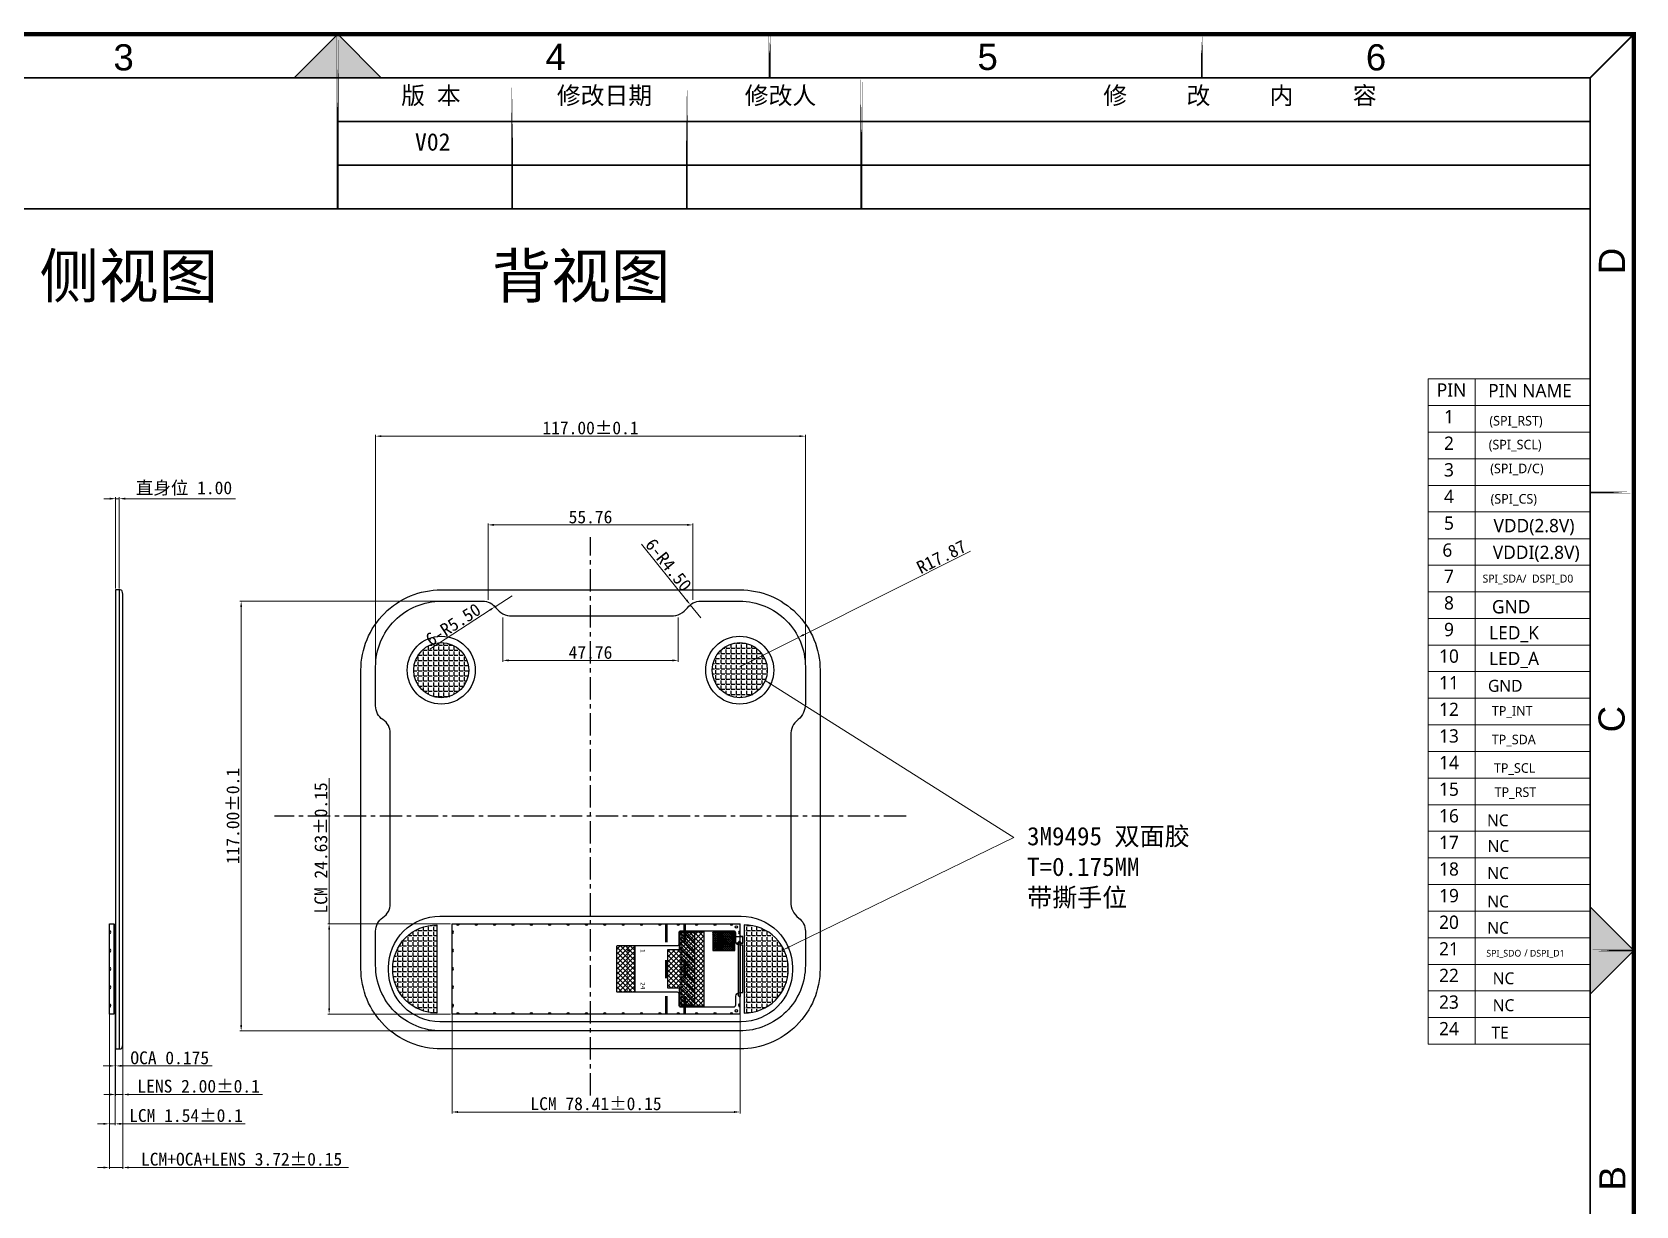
# Model space of a CAD drawing. Header units: millimetres. Extents: x -2122 to -327, y 418 to 918.
# Drawn here: x -763.3 to -326.7, y 598.2 to 917.8 of the extents above; entities that cross this region are included whole.
import ezdxf

# ---------------------------------------------------------------- set-up
doc = ezdxf.new("R2010")
doc.units = ezdxf.units.MM
doc.header["$LTSCALE"] = 16.335
doc.header["$PDMODE"] = 3
doc.header["$PDSIZE"] = 0.3125
doc.linetypes.add('CENTER', pattern=[0.6, 0.375, -0.075, 0.075, -0.075])
doc.linetypes.add('DASHED', pattern=[0.2, 0.1, -0.1])
doc.layers.get('0').update_dxf_attribs({"linetype": 'CONTINUOUS'})
doc.layers.get('Defpoints').update_dxf_attribs({"linetype": 'CONTINUOUS'})
for name, color, linetype in [('BL-Housing', 7, 'CONTINUOUS'), ('COVER', 152, 'CONTINUOUS'), ('dim', 8, 'CONTINUOUS'), ('FPC1', 30, 'CONTINUOUS'), ('layer 1', 7, 'CONTINUOUS'), ('胶框', 7, 'CONTINUOUS'), ('鑫视界图框', 3, 'CONTINUOUS'), ('铁框', 142, 'CONTINUOUS')]:
    doc.layers.add(name, color=color, linetype=linetype)
doc.styles.add('Arial', font='arial.ttf')
doc.styles.add('C-E02$0$RT', font='ROMANT.SHX')
doc.styles.add('ROMANS', font='romans.shx')
doc.styles.add('ZFF-雅黑', font='Microsoft YaHei.ttf')
doc.styles.add('宋', font='SimSun.ttf')
doc.styles.add('宋体', font='SimSun.ttf')
doc.styles.add('宝明', font='simhei.ttf')
doc.styles.add('黑体', font='simhei.ttf')
doc.dimstyles.new('STANDARD 03', dxfattribs={"dimscale": 0, "dimtxt": 1.5, "dimasz": 1.3, "dimexe": 0, "dimexo": 1, "dimgap": 0.5, "dimtad": 1, "dimzin": 0, "dimdsep": 46, "dimtxsty": 'ROMANS', "dimcen": 2, "dimclrd": 3, "dimclre": 3, "dimclrt": 3, "dimadec": 0, "dimazin": 0, "dimtfac": 1, "dimtmove": 0, "dimatfit": 3, "dimfxl": 0.8, "dimtolj": 1, "dimtzin": 0, "dimlwd": 9, "dimlwe": 9, "dimarcsym": 0})
doc.dimstyles.new('STANDARD 03$0', dxfattribs={"dimscale": 0, "dimtxt": 1.5, "dimasz": 1.3, "dimexe": 0.8, "dimexo": 0.5, "dimgap": 0.5, "dimtad": 1, "dimzin": 0, "dimdsep": 46, "dimtxsty": 'C-E02$0$RT', "dimcen": 1, "dimclrd": 3, "dimclre": 3, "dimclrt": 3, "dimadec": 0, "dimazin": 0, "dimtfac": 1, "dimtmove": 0, "dimatfit": 3, "dimfxl": 1, "dimtolj": 1, "dimtzin": 0, "dimlwd": -1, "dimarcsym": 0})
pattern_1 = [(0, (1176.122, 79.4676), (0, 1.397), [1.016, -0.381]), (90, (1176.122, 79.4676), (-1.397, 9e-17), [1.016, -0.381])]

# ---------------------------------------------------------------- blocks, each defined once
blk = doc.blocks.new('*D45')
at = {"color": 3, "lineweight": 9, "transparency": 16777216}
for p, q in [((-635.14, 758.44), (-635.14, 746.32)), ((-587.38, 758.44), (-587.38, 746.32)), ((-588.98, 746.72), (-633.54, 746.72))]:
    blk.add_line(p, q, dxfattribs=at)
at = {"color": 3, "transparency": 16777216}
for points in [[(-633.54, 746.99), (-633.54, 746.45), (-635.14, 746.72)], [(-588.98, 746.99), (-588.98, 746.45), (-587.38, 746.72)]]:
    blk.add_solid(points, dxfattribs=at)
at = {"layer": 'Defpoints', "color": 0, "transparency": 16777216}
for p in [(-635.14, 758.84), (-587.38, 758.84), (-635.14, 746.72)]:
    blk.add_point(p, dxfattribs=at)
at = {"color": 3, "transparency": 16777216, "insert": (-611.26, 748.87), "char_height": 3.5, "attachment_point": 5, "style": '宝明'}
blk.add_mtext('\\A1;47.76', dxfattribs=at)
blk = doc.blocks.new('*D46')
at = {"color": 3, "lineweight": 9, "transparency": 16777216}
for p, q in [((-639.14, 763.24), (-639.14, 784.01)), ((-584.98, 783.61), (-637.54, 783.61)), ((-583.38, 763.24), (-583.38, 784.01))]:
    blk.add_line(p, q, dxfattribs=at)
at = {"color": 3, "transparency": 16777216}
for points in [[(-637.54, 783.88), (-637.54, 783.35), (-639.14, 783.61)], [(-584.98, 783.88), (-584.98, 783.35), (-583.38, 783.61)]]:
    blk.add_solid(points, dxfattribs=at)
at = {"layer": 'Defpoints', "color": 0, "transparency": 16777216}
for p in [(-639.14, 783.61), (-639.14, 762.84), (-583.38, 762.84)]:
    blk.add_point(p, dxfattribs=at)
at = {"color": 3, "transparency": 16777216, "insert": (-611.26, 785.76), "char_height": 3.5, "attachment_point": 5, "style": '宝明'}
blk.add_mtext('\\A1;55.76', dxfattribs=at)
blk = doc.blocks.new('*D96')
at = {"color": 3, "lineweight": 9, "transparency": 16777216}
for p, q in [((-669.76, 741.14), (-669.76, 808.17)), ((-668.16, 807.77), (-554.36, 807.77)), ((-552.76, 741.14), (-552.76, 808.17))]:
    blk.add_line(p, q, dxfattribs=at)
at = {"color": 3, "transparency": 16777216}
for points in [[(-668.16, 808.03), (-668.16, 807.5), (-669.76, 807.77)], [(-554.36, 808.03), (-554.36, 807.5), (-552.76, 807.77)]]:
    blk.add_solid(points, dxfattribs=at)
at = {"layer": 'Defpoints', "color": 0, "transparency": 16777216}
for p in [(-552.76, 807.77), (-669.76, 740.74), (-552.76, 740.74)]:
    blk.add_point(p, dxfattribs=at)
at = {"color": 3, "transparency": 16777216, "insert": (-611.26, 810), "char_height": 3.5, "attachment_point": 5, "style": '宝明'}
blk.add_mtext('\\A1;117.00%%P0.1', dxfattribs=at)
blk = doc.blocks.new('*D97')
at = {"color": 3, "lineweight": 9, "transparency": 16777216}
for p, q in [((-650.51, 762.84), (-706.76, 762.84)), ((-706.36, 761.24), (-706.36, 647.44)), ((-650.51, 645.84), (-706.76, 645.84))]:
    blk.add_line(p, q, dxfattribs=at)
at = {"color": 3, "transparency": 16777216}
for points in [[(-706.62, 761.24), (-706.09, 761.24), (-706.36, 762.84)], [(-706.62, 647.44), (-706.09, 647.44), (-706.36, 645.84)]]:
    blk.add_solid(points, dxfattribs=at)
at = {"layer": 'Defpoints', "color": 0, "transparency": 16777216}
for p in [(-650.11, 762.84), (-706.36, 645.84), (-650.11, 645.84)]:
    blk.add_point(p, dxfattribs=at)
at = {"color": 3, "transparency": 16777216, "insert": (-708.6, 704.34), "char_height": 3.5, "attachment_point": 5, "rotation": 90, "style": '宝明'}
blk.add_mtext('\\A1;117.00%%P0.1', dxfattribs=at)
blk = doc.blocks.new('*D98')
at = {"color": 3, "lineweight": 9, "transparency": 16777216}
for p, q in [((-507.83, 776.46), (-553.22, 753.7)), ((-570.63, 744.97), (-554.65, 752.98))]:
    blk.add_line(p, q, dxfattribs=at)
at = {"color": 3, "transparency": 16777216}
blk.add_solid([(-553.34, 753.94), (-553.1, 753.46), (-554.65, 752.98)], dxfattribs=at)
at = {"layer": 'Defpoints', "color": 0, "transparency": 16777216}
for p in [(-554.65, 752.98), (-570.63, 744.97)]:
    blk.add_point(p, dxfattribs=at)
at = {"color": 3, "transparency": 16777216, "insert": (-515.72, 774.91), "char_height": 3.5, "attachment_point": 5, "rotation": 26.6294, "style": '宝明'}
blk.add_mtext('\\A1;R17.87', dxfattribs=at)
blk = doc.blocks.new('*D99')
at = {"color": 3, "lineweight": 9, "transparency": 16777216}
for p, q in [((-682.4, 675.04), (-682.4, 714.68)), ((-649.36, 675.04), (-682.8, 675.04)), ((-682.4, 652.01), (-682.4, 673.44)), ((-649.36, 650.41), (-682.8, 650.41))]:
    blk.add_line(p, q, dxfattribs=at)
at = {"color": 3, "transparency": 16777216}
for points in [[(-682.67, 673.44), (-682.14, 673.44), (-682.4, 675.04)], [(-682.67, 652.01), (-682.14, 652.01), (-682.4, 650.41)]]:
    blk.add_solid(points, dxfattribs=at)
at = {"layer": 'Defpoints', "color": 0, "transparency": 16777216}
for p in [(-682.4, 675.04), (-648.96, 675.04), (-648.96, 650.41)]:
    blk.add_point(p, dxfattribs=at)
at = {"color": 3, "transparency": 16777216, "insert": (-684.64, 695.66), "char_height": 3.5, "attachment_point": 5, "rotation": 90, "style": '宝明'}
blk.add_mtext('\\A1;LCM 24.63%%P0.15', dxfattribs=at)
blk = doc.blocks.new('*D100')
at = {"color": 3, "lineweight": 9, "transparency": 16777216}
for p, q in [((-648.96, 654.63), (-648.96, 623.37)), ((-570.55, 654.01), (-570.55, 623.37)), ((-647.36, 623.77), (-572.15, 623.77))]:
    blk.add_line(p, q, dxfattribs=at)
at = {"color": 3, "transparency": 16777216}
for points in [[(-647.36, 624.04), (-647.36, 623.51), (-648.96, 623.77)], [(-572.15, 624.04), (-572.15, 623.51), (-570.55, 623.77)]]:
    blk.add_solid(points, dxfattribs=at)
at = {"layer": 'Defpoints', "color": 0, "transparency": 16777216}
for p in [(-648.96, 655.03), (-570.55, 654.41), (-570.55, 623.77)]:
    blk.add_point(p, dxfattribs=at)
at = {"color": 3, "transparency": 16777216, "insert": (-609.76, 626.01), "char_height": 3.5, "attachment_point": 5, "style": '宝明'}
blk.add_mtext('\\A1;LCM 78.41%%P0.15', dxfattribs=at)
blk = doc.blocks.new('*D102')
at = {"color": 3, "lineweight": 9, "transparency": 16777216}
for p, q in [((-742.13, 790.75), (-743.73, 790.75)), ((-740.53, 766.33), (-740.53, 791.15)), ((-740.53, 790.75), (-739.53, 790.75)), ((-739.53, 766.33), (-739.53, 791.15)), ((-737.93, 790.75), (-707.94, 790.75))]:
    blk.add_line(p, q, dxfattribs=at)
at = {"color": 3, "transparency": 16777216}
for points in [[(-742.13, 791.02), (-742.13, 790.49), (-740.53, 790.75)], [(-737.93, 791.02), (-737.93, 790.49), (-739.53, 790.75)]]:
    blk.add_solid(points, dxfattribs=at)
at = {"layer": 'Defpoints', "color": 0, "transparency": 16777216}
for p in [(-739.53, 790.75), (-740.53, 765.93), (-739.53, 765.93)]:
    blk.add_point(p, dxfattribs=at)
at = {"color": 3, "transparency": 16777216, "insert": (-721.93, 793.51), "char_height": 3.5, "attachment_point": 5, "style": '宝明'}
blk.add_mtext('\\A1;直身位 1.00', dxfattribs=at)
blk = doc.blocks.new('*D104')
at = {"color": 3, "lineweight": 9, "transparency": 16777216}
for p, q in [((-740.7, 653.07), (-740.7, 635.93)), ((-740.53, 653.07), (-740.53, 635.93)), ((-742.3, 636.33), (-743.9, 636.33)), ((-740.7, 636.33), (-740.53, 636.33)), ((-738.93, 636.33), (-714.29, 636.33))]:
    blk.add_line(p, q, dxfattribs=at)
at = {"color": 3, "transparency": 16777216}
for points in [[(-742.3, 636.6), (-742.3, 636.07), (-740.7, 636.33)], [(-738.93, 636.6), (-738.93, 636.07), (-740.53, 636.33)]]:
    blk.add_solid(points, dxfattribs=at)
at = {"layer": 'Defpoints', "color": 0, "transparency": 16777216}
for p in [(-740.7, 653.47), (-740.53, 653.47), (-740.53, 636.33)]:
    blk.add_point(p, dxfattribs=at)
at = {"color": 3, "transparency": 16777216, "insert": (-725.81, 638.5), "char_height": 3.5, "attachment_point": 5, "style": '宝明'}
blk.add_mtext('\\A1;OCA 0.175', dxfattribs=at)
blk = doc.blocks.new('*D105')
at = {"color": 3, "lineweight": 9, "transparency": 16777216}
for p, q in [((-740.53, 644.53), (-740.53, 628.14)), ((-738.53, 644.53), (-738.53, 628.14)), ((-742.13, 628.54), (-743.73, 628.54)), ((-740.53, 628.54), (-738.53, 628.54)), ((-736.93, 628.54), (-700.55, 628.54))]:
    blk.add_line(p, q, dxfattribs=at)
at = {"color": 3, "transparency": 16777216}
for points in [[(-742.13, 628.81), (-742.13, 628.28), (-740.53, 628.54)], [(-736.93, 628.81), (-736.93, 628.28), (-738.53, 628.54)]]:
    blk.add_solid(points, dxfattribs=at)
at = {"layer": 'Defpoints', "color": 0, "transparency": 16777216}
for p in [(-740.53, 644.93), (-738.53, 644.93), (-738.53, 628.54)]:
    blk.add_point(p, dxfattribs=at)
at = {"color": 3, "transparency": 16777216, "insert": (-717.94, 630.78), "char_height": 3.5, "attachment_point": 5, "style": '宝明'}
blk.add_mtext('\\A1;LENS 2.00%%P0.1', dxfattribs=at)
blk = doc.blocks.new('*D106')
at = {"color": 3, "lineweight": 9, "transparency": 16777216}
for p, q in [((-742.24, 651.32), (-742.24, 620.15)), ((-740.7, 651.32), (-740.7, 620.15)), ((-743.84, 620.55), (-745.44, 620.55)), ((-742.24, 620.55), (-740.7, 620.55)), ((-739.1, 620.55), (-705.24, 620.55))]:
    blk.add_line(p, q, dxfattribs=at)
at = {"color": 3, "transparency": 16777216}
for points in [[(-743.84, 620.82), (-743.84, 620.28), (-742.24, 620.55)], [(-739.1, 620.82), (-739.1, 620.28), (-740.7, 620.55)]]:
    blk.add_solid(points, dxfattribs=at)
at = {"layer": 'Defpoints', "color": 0, "transparency": 16777216}
for p in [(-742.24, 651.72), (-740.7, 651.72), (-740.7, 620.55)]:
    blk.add_point(p, dxfattribs=at)
at = {"color": 3, "transparency": 16777216, "insert": (-721.37, 622.79), "char_height": 3.5, "attachment_point": 5, "style": '宝明'}
blk.add_mtext('\\A1;LCM 1.54%%P0.1', dxfattribs=at)
blk = doc.blocks.new('*D107')
at = {"color": 3, "lineweight": 9, "transparency": 16777216}
for p, q in [((-742.24, 651.32), (-742.24, 608.26)), ((-738.53, 645.21), (-738.53, 608.26)), ((-743.84, 608.66), (-745.44, 608.66)), ((-742.24, 608.66), (-738.53, 608.66)), ((-736.93, 608.66), (-677.15, 608.66))]:
    blk.add_line(p, q, dxfattribs=at)
at = {"color": 3, "transparency": 16777216}
for points in [[(-743.84, 608.93), (-743.84, 608.4), (-742.24, 608.66)], [(-736.93, 608.93), (-736.93, 608.4), (-738.53, 608.66)]]:
    blk.add_solid(points, dxfattribs=at)
at = {"layer": 'Defpoints', "color": 0, "transparency": 16777216}
for p in [(-742.24, 651.72), (-738.53, 645.61), (-738.53, 608.66)]:
    blk.add_point(p, dxfattribs=at)
at = {"color": 3, "transparency": 16777216, "insert": (-706.24, 610.9), "char_height": 3.5, "attachment_point": 5, "style": '宝明'}
blk.add_mtext('\\A1;LCM+OCA+LENS 3.72%%P0.15', dxfattribs=at)
blk = doc.blocks.new('*D240')
at = {"color": 3, "lineweight": 9, "transparency": 16777216}
for p, q in [((-597.34, 778.4), (-585.08, 763.1)), ((-581.26, 758.34), (-584.08, 761.85))]:
    blk.add_line(p, q, dxfattribs=at)
at = {"color": 3, "transparency": 16777216}
blk.add_solid([(-584.87, 763.27), (-585.28, 762.93), (-584.08, 761.85)], dxfattribs=at)
at = {"layer": 'Defpoints', "color": 0, "transparency": 16777216}
for p in [(-584.08, 761.85), (-581.26, 758.34)]:
    blk.add_point(p, dxfattribs=at)
at = {"color": 3, "transparency": 16777216, "insert": (-590.01, 772.73), "char_height": 3.5, "attachment_point": 5, "rotation": 308.714, "style": '宝明'}
blk.add_mtext('\\A1;6-R4.50', dxfattribs=at)
blk = doc.blocks.new('*D241')
at = {"color": 3, "lineweight": 9, "transparency": 16777216}
for p, q in [((-632.62, 764.34), (-637.23, 761.34)), ((-655.01, 749.78), (-638.57, 760.47))]:
    blk.add_line(p, q, dxfattribs=at)
blk.add_arc((-632.62, 764.34), 5.5, 208.8647, 216.8699, dxfattribs=at)
at = {"color": 3, "transparency": 16777216}
blk.add_solid([(-638.72, 760.69), (-638.43, 760.25), (-637.23, 761.34)], dxfattribs=at)
at = {"layer": 'Defpoints', "color": 0, "transparency": 16777216}
for p in [(-632.62, 764.34), (-637.23, 761.34)]:
    blk.add_point(p, dxfattribs=at)
at = {"color": 3, "transparency": 16777216, "insert": (-648.65, 756.51), "char_height": 3.5, "attachment_point": 5, "rotation": 33.0296, "style": '宝明'}
blk.add_mtext('\\A1;6-R5.50', dxfattribs=at)

msp = doc.modelspace()

# ---------------------------------------------------------------- hatches: boundary and pattern name
for points in [[(-691.962, 905.309), (-680.082, 917.189), (-668.202, 905.309)], [(-339.126, 679.589), (-327.246, 667.709), (-339.126, 655.829)]]:
    msp.add_hatch(color=3).paths.add_polyline_path(points)
h = msp.add_hatch()
h.set_pattern_fill('ANGLE', color=2, scale=0.2)
h.set_pattern_definition([(0, (1176.122, 78.941), (0, 1.397), [1.016, -0.381]), (90, (1176.122, 78.941), (-1.397, 9e-17), [1.016, -0.381])])
h.paths.add_polyline_path([(-659.393, 744.066, 1), (-644.393, 744.066, 1)])
h = msp.add_hatch()
h.set_pattern_fill('ANGLE', color=2, scale=0.2)
h.set_pattern_definition(pattern_1)
h.paths.add_polyline_path([(-563.123, 744.066, 1), (-578.123, 744.066, 1)])
h = msp.add_hatch()
h.set_pattern_fill('ANGLE', color=2, scale=0.2)
h.set_pattern_definition(pattern_1)
h.paths.add_polyline_path([(-653.111, 674.726, 0.4142136), (-665.111, 662.726, 0.4142136), (-653.111, 650.726)])
h = msp.add_hatch()
h.set_pattern_fill('ANSI37', color=2, scale=0.3, angle=90, style=0)
h.set_pattern_definition([(135, (147.5128, 877.0396), (-0.6735192, -0.6735192), []), (225, (147.5128, 877.0396), (0.6735192, -0.6735192), [])])
h.paths.add_polyline_path([(-587.002, 657.476), (-590.202, 657.476), (-590.202, 667.976), (-587.002, 667.976), (-587.002, 672.843), (-580.402, 672.843), (-580.402, 652.609), (-587.002, 652.609)])
h = msp.add_hatch()
h.set_pattern_fill('ANSI31', color=256, scale=0.2, angle=90, style=0)
h.set_pattern_definition([(135, (134.6102, 1657.3896), (-0.4490128, -0.4490128), [])])
h.paths.add_polyline_path([(-582.902, 672.543), (-586.702, 672.543), (-586.702, 652.909), (-582.902, 652.909)])
h.paths.add_polyline_path([(-586.072, 665.498), (-586.072, 659.3), (-583.623, 659.3), (-583.623, 665.498)], flags=24)
h = msp.add_hatch()
h.set_pattern_fill('ANSI37', color=2, scale=3, angle=90)
h.set_pattern_definition([(135, (-380.4838, -1568.85108), (-0.26516504, -0.26516504), []), (225, (-380.4838, -1568.85108), (0.26516504, -0.26516504), [])])
h.paths.add_polyline_path([(-577.967, 672.708), (-577.967, 667.708), (-571.967, 667.708), (-571.967, 672.708)])
h = msp.add_hatch(color=256)
h.dxf.hatch_style = 1
h.paths.add_polyline_path([(-576.752, 668.943), (-576.752, 667.743), (-576.552, 667.743), (-576.552, 668.743), (-575.052, 668.743), (-575.052, 668.943)])
h.paths.add_polyline_path([(-576.752, 671.543), (-575.052, 671.543), (-575.052, 671.743), (-576.552, 671.743), (-576.552, 673.043), (-576.752, 673.043)])
h = msp.add_hatch()
h.set_pattern_fill('ANGLE', color=2, scale=0.2)
h.set_pattern_definition(pattern_1)
h.paths.add_polyline_path([(-569.405, 650.726, 0.4142136), (-557.405, 662.726, 0.4142136), (-569.405, 674.726)])
h = msp.add_hatch()
h.set_pattern_fill('ANSI37', color=4, scale=0.3, angle=90, style=0)
h.set_pattern_definition([(135, (-126.9733, 1678.6169), (-0.6735192, -0.6735192), []), (225, (-126.9733, 1678.6169), (0.6735192, -0.6735192), [])])
h.paths.add_polyline_path([(-599.202, 668.976), (-601.202, 668.976), (-601.202, 656.476), (-599.202, 656.476)])
h.paths.add_polyline_path([(-604.202, 656.676, 0.4142136), (-604.002, 656.476), (-601.202, 656.476), (-601.202, 668.976), (-604.002, 668.976, 0.4142136), (-604.202, 668.776)])

# ---------------------------------------------------------------- linework, layer by layer
at = {"color": 0, "lineweight": 9}
for p, q in [((-383.177, 823.361), (-339.126, 823.361)), ((-383.177, 823.361), (-339.126, 823.361)), ((-383.177, 823.361), (-383.177, 642.234)), ((-370.441, 823.361), (-370.441, 642.234)), ((-339.126, 823.361), (-339.126, 642.234)), ((-383.177, 816.116), (-339.126, 816.116)), ((-383.177, 808.871), (-339.126, 808.871)), ((-383.177, 801.626), (-339.126, 801.626)), ((-383.177, 794.381), (-339.126, 794.381)), ((-383.177, 787.136), (-339.126, 787.136)), ((-383.177, 779.78), (-339.126, 779.78)), ((-383.177, 772.646), (-339.126, 772.646)), ((-383.177, 765.401), (-339.126, 765.401)), ((-383.177, 758.156), (-339.126, 758.156)), ((-383.177, 750.91), (-339.126, 750.91)), ((-383.177, 743.665), (-339.126, 743.665)), ((-383.177, 736.42), (-339.126, 736.42)), ((-383.177, 729.175), (-339.126, 729.175)), ((-383.177, 721.93), (-339.126, 721.93)), ((-383.177, 714.685), (-339.126, 714.685)), ((-383.177, 707.44), (-339.126, 707.44)), ((-383.177, 700.195), (-339.126, 700.195)), ((-383.177, 692.95), (-339.126, 692.95)), ((-383.177, 685.705), (-339.126, 685.705)), ((-383.177, 678.46), (-339.126, 678.46)), ((-383.177, 671.215), (-339.126, 671.215)), ((-383.177, 663.97), (-339.126, 663.97)), ((-383.177, 656.724), (-339.126, 656.724)), ((-383.177, 649.479), (-339.126, 649.479)), ((-383.177, 642.234), (-339.126, 642.234))]:
    msp.add_line(p, q, dxfattribs=at)
at = {"color": 22, "linetype": 'CENTER', "true_color": 0xed1f24}
for p, q in [((-611.258, 628.239), (-611.258, 780.305)), ((-525.277, 704.272), (-697.239, 704.272))]:
    msp.add_line(p, q, dxfattribs=at)
at = {"color": 7, "true_color": 0xffffff}
for p, q in [((-739.529, 765.926), (-740.529, 765.926)), ((-740.529, 765.926), (-740.529, 640.926)), ((-739.529, 765.926), (-739.529, 640.926)), ((-738.529, 642.926), (-738.529, 763.926)), ((-740.529, 640.926), (-739.529, 640.926))]:
    msp.add_line(p, q, dxfattribs=at)
msp.add_line((-582.902, 672.543), (-582.902, 652.909))
at = {"color": 1}
for p, q in [((-604.202, 668.776), (-604.202, 661.539)), ((-599.202, 668.976), (-599.202, 656.476))]:
    msp.add_line(p, q, dxfattribs=at)
at = {"color": 4}
msp.add_line((-599.202, 656.476), (-599.202, 668.976), dxfattribs=at)
at = {"color": 30, "linetype": 'Continuous'}
msp.add_line((-571.99, 669.726), (-571.99, 671.543), dxfattribs=at)
at = {"color": 3}
for points in [[(-691.962, 905.309), (-680.082, 917.189), (-668.202, 905.309)], [(-339.126, 679.589), (-327.246, 667.709), (-339.126, 655.829)]]:
    msp.add_lwpolyline(points, close=True, dxfattribs=at)
at = {"color": 7, "true_color": 0xffffff}
for points in [[(-570.618, 640.926), (-651.898, 640.926, -0.4142136), (-673.758, 662.786), (-673.758, 744.066, -0.4142136), (-651.898, 765.926), (-570.618, 765.926, -0.4142136), (-548.758, 744.066), (-548.758, 662.786, -0.4142136)], [(-570.258, 648.361), (-652.258, 648.361, -0.4142136), (-666.258, 662.361), (-666.258, 663.091, -0.4142136), (-652.258, 677.091), (-570.258, 677.091, -0.4142136), (-556.258, 663.091), (-556.258, 662.361, -0.4142136)]]:
    msp.add_lwpolyline(points, format="xyb", close=True, dxfattribs=at)
msp.add_lwpolyline([(-667.758, 730.595, -0.2504917), (-669.758, 734.337), (-669.758, 744.971, -0.4142136), (-651.888, 762.841), (-640.621, 762.841, -0.236068), (-637.021, 761.041, 0.236068), (-632.621, 758.841), (-589.261, 758.841, 0.236068), (-584.861, 761.041, -0.236068), (-581.261, 762.841), (-570.628, 762.841, -0.4142136), (-552.758, 744.971), (-552.758, 734.854, -0.2238875), (-554.758, 730.611, 0.2238875), (-556.758, 726.369), (-556.758, 680.977, 0.236068), (-554.558, 676.577, -0.236068), (-552.758, 672.977), (-552.758, 663.711, -0.4142136), (-570.628, 645.841), (-651.888, 645.841, -0.4142136), (-669.758, 663.711), (-669.758, 672.977, -0.2504917), (-667.758, 676.719, 0.2504917), (-665.758, 680.461), (-665.758, 726.854, 0.2504917), (-667.758, 730.595, -0.2504917), (-669.758, 734.337)], format="xyb", dxfattribs=at)
at = {"color": 4}
msp.add_lwpolyline([(-741.034, 650.411), (-742.244, 650.411), (-742.244, 675.041), (-741.034, 675.041)], close=True, dxfattribs=at)
at = {"color": 1}
msp.add_lwpolyline([(-741.034, 650.659), (-740.704, 650.659), (-740.704, 674.793), (-741.034, 674.793)], close=True, dxfattribs=at)
at = {"color": 2, "true_color": 0xf1eb1f}
msp.add_lwpolyline([(-740.704, 651.226), (-740.529, 651.226), (-740.529, 674.226), (-740.704, 674.226)], close=True, dxfattribs=at)
for points in [[(-653.111, 650.726), (-653.111, 650.726, -0.4142136), (-665.111, 662.726), (-665.111, 662.726, -0.4142136), (-653.111, 674.726), (-653.111, 674.726)], [(-569.405, 650.726), (-569.405, 650.726, 0.4142136), (-557.405, 662.726), (-557.405, 662.726, 0.4142136), (-569.405, 674.726), (-569.405, 674.726)]]:
    msp.add_lwpolyline(points, format="xyb", close=True, dxfattribs=at)
at = {"color": 30, "linetype": 'Continuous'}
msp.add_lwpolyline([(-569.752, 669.176), (-570.702, 669.176, -0.4142136), (-571.702, 670.176), (-571.702, 672.543, 0.4142136), (-572.202, 673.043), (-586.702, 673.043, 0.4142136), (-587.202, 672.543), (-587.202, 669.476, -0.4142136), (-587.702, 668.976), (-604.002, 668.976, 0.4142136), (-604.202, 668.776), (-604.202, 656.676, 0.4142136), (-604.002, 656.476), (-587.702, 656.476, -0.4142136), (-587.202, 655.976), (-587.202, 652.909, 0.4142136), (-586.702, 652.409), (-572.202, 652.409, 0.4142136), (-571.702, 652.909), (-571.702, 655.276, -0.4142136), (-570.702, 656.276), (-569.752, 656.276)], format="xyb", dxfattribs=at)
at = {"color": 2}
for points in [[(-587.002, 657.476), (-590.202, 657.476), (-590.202, 667.976), (-587.002, 667.976), (-587.002, 672.843), (-580.402, 672.843), (-580.402, 652.609), (-587.002, 652.609)], [(-577.967, 672.708), (-577.967, 667.708), (-571.967, 667.708), (-571.967, 672.708)]]:
    msp.add_lwpolyline(points, close=True, dxfattribs=at)
for points in [[(-582.902, 672.543), (-586.702, 672.543), (-586.702, 652.909), (-582.902, 652.909)], [(-570.552, 670.226), (-570.552, 655.226)]]:
    msp.add_lwpolyline(points)
for points in [[(-575.052, 671.543), (-575.052, 671.743), (-576.552, 671.743), (-576.552, 673.043), (-576.752, 673.043), (-576.752, 671.543)], [(-576.752, 667.743), (-576.752, 668.943), (-575.052, 668.943), (-575.052, 668.743), (-576.552, 668.743), (-576.552, 667.743)]]:
    msp.add_lwpolyline(points, close=True)
at = {"const_width": 0.2}
msp.add_lwpolyline([(-601.202, 656.476), (-601.202, 668.976)], dxfattribs=at)
at = {"color": 30, "linetype": 'Continuous'}
for points in [[(-577.352, 671.043), (-577.352, 670.543), (-574.252, 670.543), (-574.252, 671.043)], [(-574.255, 669.943), (-574.255, 669.443), (-577.352, 669.443), (-577.352, 669.943)]]:
    msp.add_lwpolyline(points, close=True, dxfattribs=at)
at = {"color": 7, "true_color": 0xffffff}
for centre in [(-651.893, 744.066), (-570.623, 744.066)]:
    msp.add_circle(centre, 9.25, dxfattribs=at)
at = {"color": 2, "true_color": 0xf1eb1f}
for centre in [(-651.893, 744.066), (-570.623, 744.066)]:
    msp.add_circle(centre, 7.5, dxfattribs=at)
at = {"color": 7, "linetype": 'Continuous'}
for centre, radius, start, end in [((-739.529, 764.276), 1.65, 72.17633, 90), ((-739.148, 765.463), 0.403, 15.93902, 72.17633), ((-744.529, 763.926), 6, 0, 15.93902), ((-744.529, 642.926), 6, 344.06098, 0), ((-739.529, 642.576), 1.65, 270, 287.82367), ((-739.148, 641.389), 0.403, 287.82367, 344.06098)]:
    msp.add_arc(centre, radius, start, end, dxfattribs=at)
at = {"layer": 'BL-Housing', "color": 0}
for centre, start, end in [((-742.244, 672.726), 270, 90), ((-648.964, 672.726), 270, 90), ((-647.364, 675.043), 180, 0), ((-642.364, 675.043), 180, 0), ((-637.364, 675.043), 180, 0), ((-632.364, 675.043), 180, 0), ((-627.364, 675.043), 180, 0), ((-622.364, 675.043), 180, 0), ((-617.364, 675.043), 180, 0), ((-612.364, 675.043), 180, 0), ((-607.364, 675.043), 180, 0), ((-602.364, 675.043), 180, 0), ((-597.364, 675.043), 180, 0), ((-592.364, 675.043), 180, 0), ((-587.364, 675.043), 180, 0), ((-582.364, 675.043), 180, 0), ((-577.364, 675.043), 180, 0), ((-572.864, 675.043), 180, 0), ((-570.552, 672.634), 90, 270), ((-742.244, 667.726), 270, 90), ((-648.964, 667.726), 270, 90), ((-742.244, 662.726), 270, 90), ((-648.964, 662.726), 270, 90), ((-648.964, 662.726), 270, 90), ((-742.244, 657.726), 270, 90), ((-648.964, 657.726), 270, 90), ((-742.244, 652.726), 270, 90), ((-648.964, 652.726), 270, 90), ((-647.364, 650.409), 0, 180), ((-642.364, 650.409), 0, 180), ((-637.364, 650.409), 0, 180), ((-632.364, 650.409), 0, 180), ((-627.364, 650.409), 0, 180), ((-622.364, 650.409), 0, 180), ((-617.364, 650.409), 0, 180), ((-612.364, 650.409), 0, 180), ((-607.364, 650.409), 0, 180), ((-602.364, 650.409), 0, 180), ((-597.364, 650.409), 0, 180), ((-592.364, 650.409), 0, 180), ((-587.364, 650.409), 0, 180), ((-582.364, 650.409), 0, 180), ((-577.364, 650.409), 0, 180), ((-572.864, 650.409), 0, 180), ((-570.552, 652.817), 90, 270)]:
    msp.add_arc(centre, 0.4, start, end, dxfattribs=at)
at = {"layer": 'COVER', "linetype": 'Continuous'}
msp.add_arc((-601.276, 667.326), 0.55, 0, 90, dxfattribs=at)
at = {"layer": 'FPC1', "linetype": 'Continuous'}
for p, q in [((-576.552, 671.043), (-576.552, 671.243)), ((-576.552, 671.043), (-576.552, 671.243)), ((-576.552, 670.543), (-576.552, 669.943)), ((-576.552, 670.543), (-576.552, 669.943)), ((-576.552, 669.443), (-576.552, 669.243)), ((-576.552, 669.443), (-576.552, 669.243)), ((-576.252, 671.543), (-576.252, 671.543)), ((-573.597, 668.943), (-576.252, 668.943)), ((-573.597, 668.943), (-576.252, 668.943))]:
    msp.add_line(p, q, dxfattribs=at)
at = {"layer": 'FPC1'}
for p, q in [((-569.752, 669.726), (-569.752, 671.543)), ((-569.752, 656.276), (-569.752, 669.176))]:
    msp.add_line(p, q, dxfattribs=at)
at = {"layer": 'FPC1', "linetype": 'Continuous'}
for points in [[(-575.568, 671.043), (-576.552, 671.043), (-576.552, 670.918)], [(-576.552, 670.668), (-576.552, 670.543), (-575.568, 670.543)], [(-576.043, 669.943), (-576.552, 669.943), (-576.552, 669.818)], [(-576.552, 669.568), (-576.552, 669.443), (-576.043, 669.443)], [(-575.711, 669.443), (-574.852, 669.443), (-574.852, 669.943), (-575.711, 669.943)], [(-575.236, 670.543), (-574.852, 670.543), (-574.852, 671.043), (-575.236, 671.043)]]:
    msp.add_lwpolyline(points, dxfattribs=at)
at = {"layer": 'FPC1'}
for points in [[(-576.252, 671.543), (-569.752, 671.543)], [(-569.752, 669.726), (-571.99, 669.726)]]:
    msp.add_lwpolyline(points, dxfattribs=at)
at = {"layer": 'FPC1', "lineweight": 0, "const_width": 0.000508}
for points in [[(-573.895, 671.093, 1), (-573.895, 671.093, 1)], [(-573.895, 671.093, 1), (-573.895, 671.093, 1)], [(-573.895, 669.393, 1), (-573.895, 669.393, 1)], [(-573.895, 669.393, 1), (-573.895, 669.393, 1)]]:
    msp.add_lwpolyline(points, format="xyb", close=True, dxfattribs=at)
at = {"layer": 'FPC1', "linetype": 'Continuous'}
msp.add_lwpolyline([(-572.894, 669.461), (-573.233, 669.1)], close=True, dxfattribs=at)
msp.add_lwpolyline([(-571.99, 669.726, 0.0983598), (-572.894, 669.461)], format="xyb", dxfattribs=at)
at = {"layer": 'FPC1'}
for points in [[(-569.752, 671.543), (-570.132, 671.543, -0.2546186), (-570.552, 671.772)], [(-570.552, 669.496, -0.2537863), (-570.132, 669.726), (-569.752, 669.726)]]:
    msp.add_lwpolyline(points, format="xyb", dxfattribs=at)
at = {"layer": 'FPC1', "linetype": 'Continuous'}
for centre in [(-575.877, 669.693), (-575.402, 670.793), (-573.752, 670.793), (-573.752, 670.793), (-573.752, 669.693), (-573.752, 669.693)]:
    msp.add_circle(centre, 0.125, dxfattribs=at)
for centre, radius, start, end in [((-576.252, 671.243), 0.3, 90, 180), ((-576.252, 671.243), 0.3, 90, 180), ((-576.552, 670.793), 0.125, 270, 90), ((-576.552, 669.693), 0.125, 270, 90), ((-576.252, 669.243), 0.3, 180, 270), ((-576.252, 669.243), 0.3, 180, 270), ((-575.877, 669.693), 0.3, 56.44269, 123.55731), ((-575.877, 669.693), 0.3, 236.44269, 303.55731), ((-575.402, 670.793), 0.3, 56.44269, 123.55731), ((-575.402, 670.793), 0.3, 236.44269, 303.55731), ((-573.597, 669.443), 0.5, 270, 316.73218), ((-573.597, 669.443), 0.5, 270, 316.73218)]:
    msp.add_arc(centre, radius, start, end, dxfattribs=at)
at = {"layer": 'layer 1', "lineweight": 9}
msp.add_open_spline([(-574.949, 667.686), (-574.949, 667.686), (-575.125, 667.612), (-575.411, 667.686)], degree=3, dxfattribs=at)
at = {"layer": '胶框'}
msp.add_line((-570.552, 655.226), (-570.552, 670.226), dxfattribs=at)
at = {"layer": '胶框', "linetype": 'Continuous'}
for centre in [(-571.546, 674.147), (-571.546, 651.304)]:
    msp.add_circle(centre, 0.35, dxfattribs=at)
at = {"layer": '鑫视界图框', "color": 3}
msp.add_line((-339.126, 905.309), (-390.136, 905.309), dxfattribs=at)
for points, const_width in [([(-327.246, 418.229), (-1032.918, 418.229), (-1032.918, 917.189), (-327.246, 917.189)], 1.188), ([(-680.082, 917.189), (-680.082, 917.189), (-680.08, 869.669), (-680.08, 869.669)], 0.475), ([(-562.47, 917.189), (-562.47, 917.189), (-562.47, 905.428), (-562.47, 905.428)], 0.475), ([(-444.858, 917.189), (-444.858, 917.189), (-444.858, 905.428), (-444.858, 905.428)], 0.475), ([(-339.126, 430.109), (-1021.038, 430.109), (-1021.038, 905.309), (-339.126, 905.309)], 0.475), ([(-1021.038, 905.309), (-339.126, 905.309), (-339.126, 869.669), (-1021.038, 869.669)], 0.475), ([(-632.561, 905.309), (-632.561, 905.309), (-632.56, 869.669), (-632.56, 869.669)], 0.475), ([(-585.041, 905.309), (-585.041, 905.309), (-585.04, 869.669), (-585.04, 869.669)], 0.475), ([(-537.521, 905.309), (-537.521, 905.309), (-537.52, 869.669), (-537.52, 869.669)], 0.475), ([(-680.081, 893.429), (-339.126, 893.429), (-339.126, 881.549), (-680.081, 881.549)], 0.475), ([(-327.246, 792.45), (-339.007, 792.45), (-339.007, 792.45), (-327.246, 792.45)], 0.475), ([(-339.007, 667.709), (-327.246, 667.709), (-327.246, 667.709), (-339.007, 667.709)], 0.475)]:
    msp.add_lwpolyline(points, close=True, dxfattribs=dict(at, const_width=const_width))
at = {"layer": '鑫视界图框', "color": 3, "const_width": 0.475}
msp.add_lwpolyline([(-339.126, 905.309), (-327.246, 917.189)], dxfattribs=at)
at = {"layer": '铁框'}
for p, q in [((-648.964, 675.043), (-648.964, 650.409)), ((-648.964, 675.043), (-570.552, 675.043)), ((-570.552, 670.226), (-570.552, 675.043)), ((-570.952, 655.426), (-570.952, 670.026)), ((-570.752, 670.226), (-570.552, 670.226)), ((-570.752, 655.226), (-570.552, 655.226)), ((-570.552, 650.409), (-570.552, 655.226)), ((-570.552, 650.409), (-648.964, 650.409))]:
    msp.add_line(p, q, dxfattribs=at)
at = {"layer": '铁框', "linetype": 'DASHED', "ltscale": 3}
for p, q in [((-590.752, 650.409), (-590.752, 675.043)), ((-590.352, 650.409), (-590.352, 675.043)), ((-585.752, 650.409), (-585.752, 675.043)), ((-585.352, 650.409), (-585.352, 675.043))]:
    msp.add_line(p, q, dxfattribs=at)
at = {"layer": '铁框'}
for centre, start, end in [((-570.752, 670.026), 90, 180), ((-570.752, 655.426), 180, 270)]:
    msp.add_arc(centre, 0.2, start, end, dxfattribs=at)

# ---------------------------------------------------------------- texts
at = {"color": 0, "lineweight": 9, "style": 'ZFF-雅黑'}
msp.add_text('PIN NAME', height=3.6225, dxfattribs=at).set_placement((-366.866, 818.365))
at = {"color": 3, "style": '宋体'}
for s, p in [('K', (-578.115, 671.324)), ('A', (-578.115, 669.683))]:
    msp.add_text(s, height=0.75, rotation=270, dxfattribs=at).set_placement(p)
at = {"color": 27, "style": '宋体'}
for s, p in [('K', (-578.115, 671.324)), ('A', (-578.115, 669.683))]:
    msp.add_text(s, height=0.75, rotation=270, dxfattribs=at).set_placement(p)
at = {"color": 4, "style": '宋体'}
for s, p in [('K', (-578.11, 671.324)), ('A', (-578.11, 669.683))]:
    msp.add_text(s, height=0.75, rotation=270, dxfattribs=at).set_placement(p)
at = {"color": 0, "linetype": 'Continuous', "style": '宝明'}
for s, p in [('1', (-597.615, 668.127)), ('24', (-597.615, 659.113))]:
    msp.add_text(s, height=1.25, rotation=270, dxfattribs=at).set_placement(p)
at = {"style": '宝明'}
msp.add_text('器件区', height=1.2474, rotation=270, dxfattribs=at).set_placement((-585.503, 665.09))
at = {"char_height": 11.88, "width": 335.77412, "attachment_point": 1, "style": 'Arial'}
for s, insert in [('{\\fSimHei|b0|i0|c134|p49;\\C4;侧视图}', (-761.25, 857.321)), ('{\\fSimHei|b0|i0|c134|p49;\\C4;背视图}', (-638.113, 857.321))]:
    msp.add_mtext(s, dxfattribs=dict(at, insert=insert))
at = {"color": 0, "lineweight": 9, "attachment_point": 2, "style": 'ZFF-雅黑'}
for s, insert, char_height, width in [('PIN', (-376.853, 822.154), 3.6225, 2553.48762), ('1', (-377.546, 814.909), 3.623, 1275.53629), ('2', (-377.546, 807.664), 3.623, 1275.53629), ('3', (-377.546, 800.419), 3.623, 1275.53629), ('4', (-377.546, 793.173), 3.623, 1275.53629), ('5', (-377.546, 785.928), 3.623, 1275.53629), ('VDD(2.8V)', (-354.395, 785.226), 3.6225, 29.34381), ('6', (-377.99, 778.573), 3.623, 1275.53629), ('VDDI(2.8V)', (-353.795, 777.956), 3.6225, 30.95035), ('7', (-377.546, 771.438), 3.623, 1275.53629), ('8', (-377.546, 764.193), 3.623, 1275.53629), ('GND', (-360.622, 763.135), 3.6225, 32.35149), ('9', (-377.546, 756.948), 3.623, 1275.53629), ('LED_K', (-359.837, 756.063), 3.6225, 32.35149), ('10', (-377.546, 749.703), 3.6225, 1275.53629), ('LED_A', (-359.837, 749.048), 3.6225, 32.35149), ('11', (-377.546, 742.458), 3.6225, 1275.53629), ('12', (-377.546, 735.213), 3.6225, 1275.53629), ('13', (-377.546, 727.968), 3.6225, 1275.53629), ('14', (-377.546, 720.723), 3.6225, 1275.53629), ('15', (-377.546, 713.478), 3.6225, 1275.53629), ('16', (-377.546, 706.233), 3.6225, 1275.53629), ('17', (-377.546, 698.987), 3.6225, 1275.53629), ('18', (-377.546, 691.742), 3.6225, 1275.53629), ('19', (-377.546, 684.497), 3.6225, 1275.53629), ('20', (-377.546, 677.252), 3.6225, 1275.53629), ('21', (-377.546, 670.007), 3.6225, 1275.53629), ('22', (-377.546, 662.762), 3.6225, 1275.53629), ('23', (-377.546, 655.517), 3.6225, 1275.53629), ('24', (-377.546, 648.272), 3.6225, 1275.53629)]:
    msp.add_mtext(s, dxfattribs=dict(at, insert=insert, char_height=char_height, width=width))
at = {"color": 0, "attachment_point": 1, "style": 'ZFF-雅黑'}
for s, insert, char_height, width in [('(SPI_RST)', (-366.539, 813.276), 2.6082, 16.43184), ('(SPI_SCL)', (-366.736, 806.78), 2.6082, 16.43184), ('(SPI_D/C)', (-366.307, 800.284), 2.6082, 16.43184), ('(SPI_CS)', (-366.214, 792.013), 2.6082, 16.43184), ('SPI_SDA/', (-368.409, 770.076), 2.1735, 13.6932), ('DSPI_D0', (-354.943, 770.076), 2.1735, 13.6932), ('TP_INT', (-365.854, 734.286), 2.6082, 16.43184), ('TP_SDA', (-365.898, 726.483), 2.6082, 16.43184), ('TP_SCL', (-365.307, 718.73), 2.6082, 16.43184), ('TP_RST', (-365.107, 712.17), 2.6082, 16.43184), ('SPI_SDO', (-367.368, 667.911), 1.8258, 11.50229), ('DSPI_D1', (-355.508, 667.911), 1.8258, 11.50229)]:
    msp.add_mtext(s, dxfattribs=dict(at, insert=insert, char_height=char_height, width=width))
at = {"color": 3, "insert": (-492.409, 701.377), "char_height": 5, "attachment_point": 1, "style": '宋'}
msp.add_mtext_dynamic_manual_height_columns('{\\C1;3M9495 双面胶 T=0.175MM\\P带撕手位}', width=66.66162, gutter_width=1, heights=[0], dxfattribs=at)
at = {"layer": 'dim', "color": 0, "attachment_point": 2, "style": 'ZFF-雅黑'}
for s, insert, char_height, width in [('GND', (-362.227, 741.426), 3.2507, 32.35149), ('NC', (-364.249, 704.802), 3.2507, 32.35149), ('NC', (-364.087, 697.818), 3.2507, 32.35149), ('NC', (-364.176, 690.455), 3.2507, 32.35149), ('NC', (-364.174, 682.715), 3.2507, 32.35149), ('NC', (-364.174, 675.542), 3.2507, 32.35149), ('/', (-356.573, 668.09), 1.95, 19.4109), ('NC', (-362.698, 661.797), 3.2507, 32.35149), ('NC', (-362.698, 654.469), 3.2507, 32.35149), ('TE', (-363.629, 647.024), 3.2507, 32.35149)]:
    msp.add_mtext(s, dxfattribs=dict(at, insert=insert, char_height=char_height, width=width))
at = {"layer": 'FPC1', "style": '宋体'}
for s, p in [('K', (-574.654, 671.324)), ('K', (-574.654, 671.324)), ('A', (-574.654, 669.683)), ('A', (-574.654, 669.683))]:
    msp.add_text(s, height=0.75, rotation=270, dxfattribs=at).set_placement(p)
at = {"layer": 'FPC1', "color": 0, "style": '宋体'}
for s, p in [('K', (-574.649, 671.324)), ('A', (-574.649, 669.683))]:
    msp.add_text(s, height=0.75, rotation=270, dxfattribs=at).set_placement(p)
at = {"layer": '鑫视界图框', "color": 3, "char_height": 7.128, "width": 2.99785, "attachment_point": 1, "style": '黑体'}
for s, insert in [('{\\fArial|b0|i0|c0|p34;3}', (-741.13, 914.475)), ('{\\fArial|b0|i0|c0|p34;4}', (-623.518, 914.594)), ('{\\fArial|b0|i0|c0|p34;5}', (-505.906, 914.594)), ('{\\fArial|b0|i0|c0|p34;6}', (-400.174, 914.475))]:
    msp.add_mtext(s, dxfattribs=dict(at, insert=insert))
at = {"layer": '鑫视界图框', "color": 3, "lineweight": 0, "char_height": 4.752, "attachment_point": 1, "style": '黑体'}
for s, insert, width in [('版 本', (-662.79, 902.897), 72.00724), ('{\\fSimHei|b0|i0|c134|p49;修改日期}', (-620.414, 902.897), 72.00724), ('{\\fSimHei|b0|i0|c134|p49;修改人}', (-569.279, 902.897), 72.00724), ('{\\fSimHei|b0|i0|c134|p49;修     改     内     容}', (-471.654, 902.897), 186.91135), ('{\\fSimHei|b0|i0|c134|p49;V02}', (-659.053, 890.261), 72.00724)]:
    msp.add_mtext(s, dxfattribs=dict(at, insert=insert, width=width))
at = {"layer": '鑫视界图框', "color": 3, "char_height": 7.128, "width": 30.27254, "attachment_point": 1, "rotation": 90, "style": '黑体'}
for s, insert in [('{\\fArial|b0|i0|c0|p34;D}', (-336.755, 851.868)), ('{\\fArial|b0|i0|c0|p34;C}', (-336.85, 727.128)), ('{\\fArial|b0|i0|c0|p34;B}', (-336.634, 602.387))]:
    msp.add_mtext(s, dxfattribs=dict(at, insert=insert))

# ---------------------------------------------------------------- dimensions: what is measured, and where the dimension line sits
for base, p1, p2, text, picture, middle in [((-552.758, 807.765), (-669.758, 740.74), (-552.758, 740.74), '<>%%P0.1', '*D96', (-611.258, 810.004)), ((-570.552, 623.772), (-648.964, 655.031), (-570.552, 654.407), 'LCM <>%%P0.15', '*D100', (-609.758, 626.01))]:
    dim = msp.add_linear_dim(base=base, p1=p1, p2=p2, text=text, dimstyle='STANDARD 03$0', override={"dimscale": 1, "dimtxt": 3.5, "dimasz": 1.6, "dimexe": 0.3998, "dimexo": 0.3998, "dimgap": 0.3998, "dimtxsty": '宝明', "dimcen": 2, "dimfxl": 0.8, "dimlwd": 9, "dimlwe": 9})
    dim.commit()
    dim.dimension.update_dxf_attribs({"geometry": picture, "text_midpoint": middle})
for base, p1, p2, text, picture, middle in [((-739.529, 790.753), (-740.529, 765.926), (-739.529, 765.926), '直身位 <>', '*D102', (-721.933, 790.753)), ((-740.704, 620.551), (-742.244, 651.721), (-740.704, 651.721), 'LCM <>%%P0.1', '*D106', (-721.374, 620.551)), ((-738.529452773, 608.664275715), (-742.244452773, 651.720643682), (-738.529452773, 645.607411914), 'LCM+OCA+LENS <>%%P0.15', '*D107', (-706.241450526, 608.664275715)), ((-740.529, 636.333), (-740.704, 653.474), (-740.529, 653.474), 'OCA 0.175', '*D104', (-725.81, 636.333)), ((-738.529, 628.545), (-740.529, 644.926), (-738.529, 644.926), 'LENS <>%%P0.1', '*D105', (-717.941, 628.545))]:
    dim = msp.add_linear_dim(base=base, p1=p1, p2=p2, text=text, dimstyle='STANDARD 03$0', override={"dimscale": 1, "dimtxt": 3.5, "dimasz": 1.6, "dimexe": 0.3998, "dimexo": 0.3998, "dimgap": 0.3998, "dimtxsty": '宝明', "dimcen": 2, "dimfxl": 0.8, "dimlwd": 9, "dimlwe": 9})
    dim.commit()
    dim.dimension.update_dxf_attribs({"geometry": picture, "text_midpoint": middle, "dimtype": 160})
dim = msp.add_linear_dim(base=(-639.138, 783.615), p1=(-583.378, 762.841), p2=(-639.138, 762.841), angle=180, dimstyle='STANDARD 03$0', override={"dimscale": 1, "dimtxt": 3.5, "dimasz": 1.6, "dimexe": 0.3998, "dimexo": 0.3998, "dimgap": 0.3998, "dimtxsty": '宝明', "dimcen": 2, "dimfxl": 0.8, "dimlwd": 9, "dimlwe": 9})
dim.commit()
dim.dimension.update_dxf_attribs({"geometry": '*D46', "text_midpoint": (-611.258, 783.615), "dimtype": 160})
for center, mpoint, picture, middle in [((-581.261, 758.341), (-584.076, 761.852), '*D240', (-590.015, 772.73)), ((-632.621, 764.341), (-637.232, 761.343), '*D241', (-648.645, 756.51))]:
    dim = msp.add_radius_dim(center=center, mpoint=mpoint, text='6-<>', dimstyle='STANDARD 03', override={"dimscale": 1, "dimtxt": 3.5, "dimasz": 1.6, "dimexe": 0.3998, "dimexo": 0.3998, "dimgap": 0.3998, "dimtxsty": '宝明'})
    dim.commit()
    dim.dimension.update_dxf_attribs({"geometry": picture, "text_midpoint": middle})
dim = msp.add_radius_dim(center=(-570.628, 744.971), mpoint=(-554.654, 752.98), dimstyle='STANDARD 03', override={"dimscale": 1, "dimtxt": 3.5, "dimasz": 1.6, "dimexe": 0.3998, "dimexo": 0.3998, "dimgap": 0.3998, "dimtxsty": '宝明'})
dim.commit()
dim.dimension.update_dxf_attribs({"geometry": '*D98', "text_midpoint": (-514.754, 772.986), "dimtype": 164})
dim = msp.add_linear_dim(base=(-706.357, 645.841), p1=(-650.11, 762.841), p2=(-650.11, 645.841), angle=90, text='<>%%P0.1', dimstyle='STANDARD 03$0', override={"dimscale": 1, "dimtxt": 3.5, "dimasz": 1.6, "dimexe": 0.3998, "dimexo": 0.3998, "dimgap": 0.3998, "dimtxsty": '宝明', "dimcen": 2, "dimfxl": 0.8, "dimlwd": 9, "dimlwe": 9})
dim.commit()
dim.dimension.update_dxf_attribs({"geometry": '*D97', "text_midpoint": (-706.357, 704.341), "dimtype": 160})
dim = msp.add_linear_dim(base=(-635.138, 746.721), p1=(-587.378, 758.841), p2=(-635.138, 758.841), angle=180, dimstyle='STANDARD 03$0', override={"dimscale": 1, "dimtxt": 3.5, "dimasz": 1.6, "dimexe": 0.3998, "dimexo": 0.3998, "dimgap": 0.3998, "dimtxsty": '宝明', "dimcen": 2, "dimfxl": 0.8, "dimlwd": 9, "dimlwe": 9})
dim.commit()
dim.dimension.update_dxf_attribs({"geometry": '*D45', "text_midpoint": (-611.258, 748.871)})
dim = msp.add_linear_dim(base=(-682.404, 675.043), p1=(-648.964, 650.409), p2=(-648.964, 675.043), angle=90, text='LCM <>%%P0.15', dimstyle='STANDARD 03$0', override={"dimscale": 1, "dimtxt": 3.5, "dimasz": 1.6, "dimexe": 0.3998, "dimexo": 0.3998, "dimgap": 0.3998, "dimtxsty": '宝明', "dimcen": 2, "dimfxl": 0.8, "dimlwd": 9, "dimlwe": 9})
dim.commit()
dim.dimension.update_dxf_attribs({"geometry": '*D99', "text_midpoint": (-684.642, 695.663)})

# ---------------------------------------------------------------- leaders
for points in [[(-563.676, 741.239), (-496.018, 698.494)], [(-558.618, 667.983), (-496.018, 698.494)]]:
    msp.add_leader(points, dimstyle='STANDARD 03', override={"dimscale": 1, "dimtxt": 3.5, "dimasz": 1.6, "dimexe": 0.3998, "dimexo": 0.3998, "dimgap": 0.3998, "dimtxsty": '宝明'})

doc.saveas('drawing.dxf')
